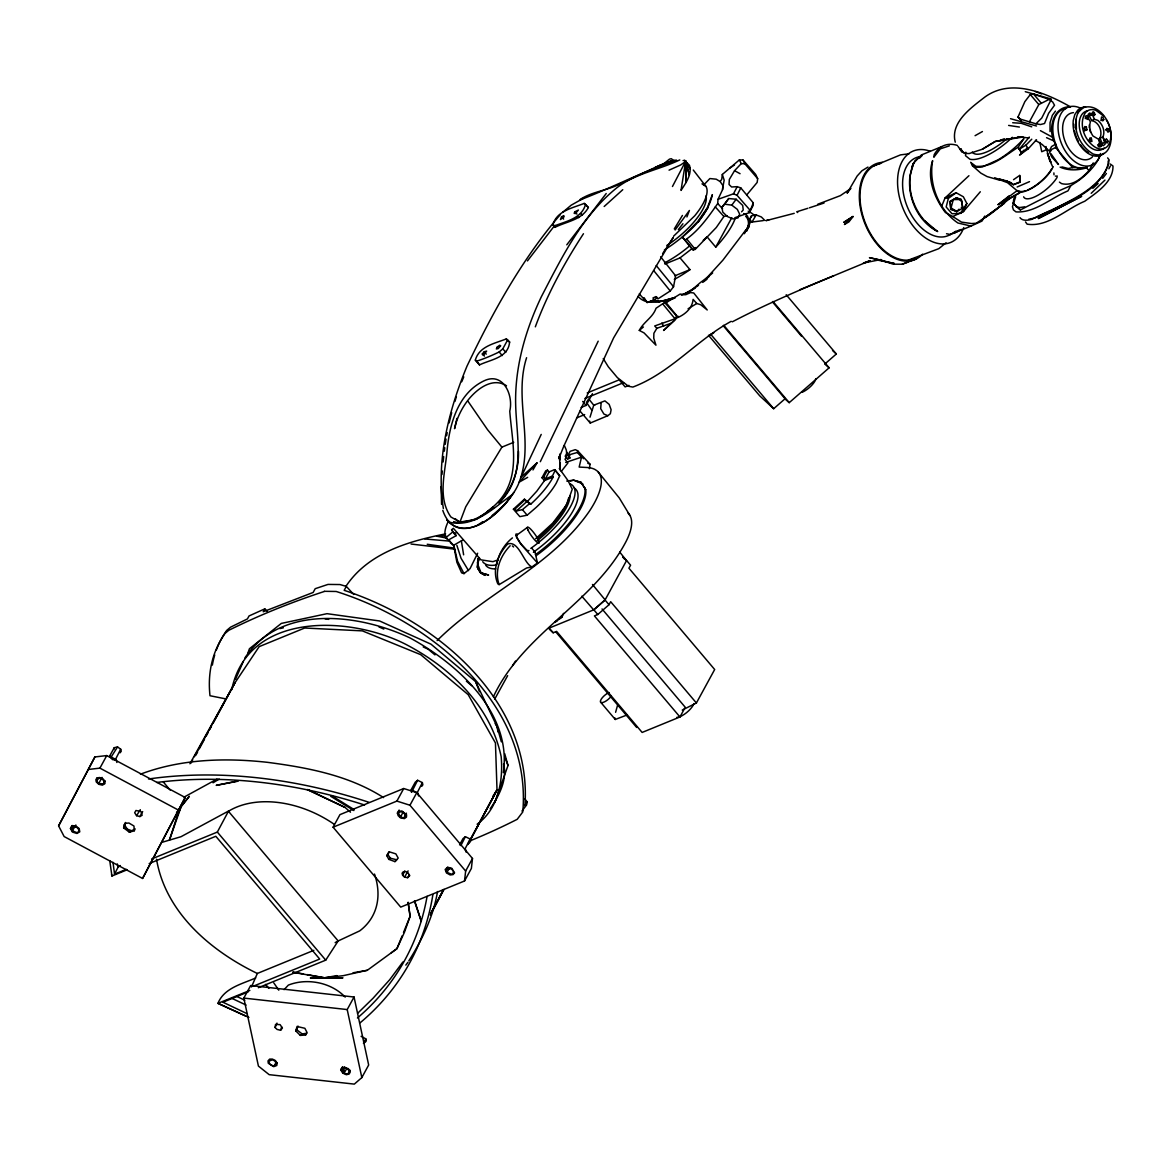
<?xml version="1.0" encoding="UTF-8"?>
<svg xmlns="http://www.w3.org/2000/svg" width="1172" height="1172" viewBox="0 0 1172 1172"><rect width="100%" height="100%" fill="white"/><g stroke="black" fill="none" stroke-linecap="round" stroke-linejoin="round"><path stroke-width="1.5" d="M1059.415 182.129L1061.568 183.623C1072.79 186.48 1081.815 178.1 1089.008 170.716L1086.576 167.845L1072.629 167.596L1055.635 147.54L1055.635 144.141C1047.006 131.747 1052.295 105.656 1070.549 106.886C1045.732 92.881 1011.026 77.806 984.744 97.144C971.134 107.736 950.096 122.474 955.253 142.193M1089.184 127.631L1090.37 121.727L1086.678 115.706L1085.404 116.175L1085.448 117.83L1087.469 119.441L1088.231 114.314L1089.711 113.01L1094.077 115.632L1095.029 114.416L1093.051 111.662L1092.289 114.49L1094.443 119.266L1097.915 120.394C1102.647 124.349 1105.445 131.176 1102.867 137.095L1104.61 142.09L1102.383 143.819L1101.343 146.471M559.718 454.106L559.674 460.127L559.484 456.362L558.927 458.311L563.673 446.444L613.63 337.858L673.197 237.491L666.458 247.79M231.719 689.693C247.849 611.418 350.076 615.461 406.391 644.659C450.737 667.908 490.614 706.042 501.162 756.629C503.33 781.138 498.217 808.958 477.136 824.209M722.685 189.688L722.831 185.498L720.179 181.572L716.195 179.184L709.88 178.554L703.64 185.059M441.155 486.541L441.566 504.385M411.431 792.199L411.533 789.782L417.906 793.18L418.507 795.949M563.527 613.381L562.077 616.941L554.81 622.42M746.798 194.845L757.156 182.451L757.669 178.657L744.821 163.728L741.246 163.641L734.551 170.673L729.336 179.463L729.043 184.487L731.592 186.993L737.203 186.656L740.807 187.916L753.288 202.873L753.127 205.466L749.377 212.63L734.917 217.714M441.99 474.44L442.24 470.983M601.133 402.802L600.694 408.676L603.902 414.053L607.872 415.679L610.348 413.716L611.11 409.746L609.176 404.384L604.913 400.883L593.75 405.19L590.014 417.173M664.421 249.885A52.681 18.679 -40.2 0 0 672.669 244.406C689.898 231.792 707.522 216.366 712.371 194.64L707.39 207.664L697.677 221.625L682.368 237.14L684.99 240.143C698.556 230.972 708.386 216.923 717.703 203.547L718.026 199.313L722.289 190.216L724.164 180.136L722.333 174.467L739.371 159.905L743.033 160.037L755.618 174.364L757.669 178.657M518.478 451.367C519.064 470.587 511.871 489.046 498.818 503.081C526.77 476.755 516.383 437.859 515.651 404.34C514.816 366.939 525.422 330.24 541.376 296.692C561.725 257.635 581.986 215.765 617.014 187.637C635.546 173.412 659.191 169.823 679.76 159.905M443.133 461.973L443.675 456.567M965.831 152.199L965.494 155.686L969.918 159.231A40.507 14.357 -40.2 0 0 1012.374 137.285M464.522 880.992L465.65 871.045L472.492 858.475L416.793 792.668L403.739 788.522L339.939 814.643L333.097 827.198L400.721 907.113L464.522 880.992L471.378 868.437L472.492 858.475M1103.599 116.028L1095.864 110.285A20.671 13.053 67.7 0 0 1085.257 112.864C1077.962 124.891 1084.994 142.325 1097.153 148.287A20.657 13.053 68 0 0 1107.818 145.914C1118.615 129.975 1098.853 97.642 1079.939 109.318C1070.109 124.393 1078.357 145.636 1093.33 154.074C1113.444 160.037 1114.66 131.381 1106.28 119.822M437.127 640.586C484.49 593.442 550.606 567.321 589.311 511.3A87.211 30.912 -40.2 0 0 596.695 470.587L594.819 469.401A87.827 31.131 -40.2 0 0 587.465 467.525L579.158 467.071L581.532 457.139L577.386 452.465L577.591 450.707L575.262 449.667L570.134 451.337L567.981 455.146L570.368 457.959L567.585 459.028L565.197 456.201L567.351 452.407M748.82 227.06L749.743 222.328L763.309 220.6M1020.006 181.85L1013.341 184.707L1011.246 182.876L999.057 179.008L1006.382 180.869L1013.341 184.707L1019.962 182.261L1019.713 175.419L1013.546 179.668M722.333 174.467L721.732 179.316L720.179 181.572M749.377 212.63L753.288 202.873M959.033 209.173L956.704 211.678L950.682 209.217L950.111 201.423L956.586 197.804L961.216 199.445L962.827 208.045L956.704 211.678L950.639 207.532L950.111 201.423L956.586 197.804L961.758 201.101M1102.383 143.819L1099.922 138.091L1102.867 137.095L1106.236 142.676L1107.35 142.94L1108.053 141.226L1106.602 139.204L1105.284 139.673L1105.05 144.185L1103.321 145.65L1099.014 143.116L1098.413 145.518L1099.995 147.057L1101.035 145.841L1098.662 139.321L1092.861 135.908L1089.638 130.121M275.112 1027.507L275.537 1024.431L280.108 1024.621L282.393 1028.078L280.591 1030.261L277.061 1029.426L275.112 1027.507L276.988 1023.112M444.291 451.235L444.789 447.763M445.272 444.305L446.019 439.104M496.884 564.406C498.276 554.195 504.473 544.174 512.428 537.889M524.88 798.923L527.107 801.78L526.624 804.9L521.965 811.068M669.066 170.16L680.536 165.018L685.444 161.648L686.103 182.48L685.693 161.018L689.341 175.067L685.371 160.593L690.249 168.871L684.507 160.403L685.693 161.018L681.02 190.435C685.635 183.14 692.3 174.482 689.473 165.267L684.507 160.403L683.086 160.549M96.793 781.109L97.086 779.263L98.741 778.223L101.188 778.633L103.356 780.113L104.162 782.149L103.473 783.892L98.741 783.526L96.793 781.109L98.404 777.974M589.355 468.712L590.073 464.244L577.591 450.707M748.981 226.943L749.743 222.328L747.531 216.19A63.991 22.678 -40.2 0 0 743.693 213.538M125.565 822.466L123.646 827.872L129.433 832.193L134.282 830.772L135.146 828.853M437.537 891.54C433.347 916.387 422.301 939.666 408.838 960.806M656.745 296.97L654.972 300.281L652.951 297.981L655.895 296.604L657.902 298.904L670.252 290.978L673.548 286.759L675.599 275.83L660.627 256.785M526.594 357.709C513.424 398.524 534.578 442.357 519.181 482.161C509.747 508.018 458.003 554.18 442.782 510.391M446.591 435.779L447.221 432.556M348.714 1073.288L349.197 1071.047L347.762 1069.084L345.418 1067.839L341.828 1069.333L343.997 1073.171L346.458 1073.889L348.714 1073.288L350.252 1070.3M113.889 749.406L114.27 747.692L117.537 746.93L120.687 749.201L121.273 751.223L120.086 752.805M477.868 563.234L478.674 559.689L477.341 567.233L480.447 572.639L485.179 575.393L480.725 573.005L478.279 568.918L477.883 558.443L477.341 567.233L481.018 572.918L488.607 575.056L480.447 572.639L478.279 568.918L478.073 566.076M456.919 418.375L454.546 428.674L456.216 422.36M615.608 712.283L617.556 705.31M449.14 422.931L451.689 412.676M984.744 216.468L981.975 221.069L971.031 226.079L957.92 223.002C938.42 209.788 928.517 183.755 932.634 160.667C926.451 178.51 934.611 198.171 945.423 212.542L952.748 216.527L963.472 211.502L966.841 203.459L963.355 196.779L956.162 192.75L948.368 198.376L946.17 206.961L952.001 213.758L960.381 213.348L963.472 211.502L980.305 191.769M296.604 1027.961L295.813 1030.95L300.325 1035.403L305.555 1035.023L307.064 1032.547L304.881 1028.298L296.999 1026.467L297.073 1030.012L302.2 1033.968L306.61 1033.221L305.555 1035.023M509.586 342.034C508.37 357.797 490.907 359.408 479.509 364.888L475.319 360.141C479.128 346.253 494.687 343.513 506.304 338.913L509.586 342.034L506.304 338.913M478.996 557.843L477.517 562.97L478.528 559.82M454.941 401.439L456.362 396.678M1107.35 167.801L1108.536 163.904L1108.126 161.047M746.667 230.84L749.333 222.621L746.769 230.957M280.591 1030.261L281.676 1026.95M1099.922 138.091C1102.911 131.616 1098.984 121.932 1091.674 120.57L1088.817 115.046L1092.289 114.49L1089.623 115.662M247.644 653.771L249.446 648.731L281.309 623.416L327.017 613.674L379.582 620.97L431.018 644.19L475.598 681.635L497.075 726.611L501.352 741.817M503.301 772.67C512.281 713.265 457.974 663.938 410.053 637.964C358.91 613.645 280.035 603.917 244.728 658.21M494.833 802.498L508.018 765.492L504.693 753.655M1018.043 116.98L1024.841 101.671L1030.291 94.536L1033.587 94.112L1050.976 99.957L1041.732 118.064L1035.931 123.807L1020.021 119.002L1018.043 116.98L1021.339 120.57M460.098 521.672L465.753 506.787L501.909 447.133L513.746 442.298M686.909 216.937L689.414 210.462L675.101 229.99M387.815 854.505L390.393 858.212L396.781 859.794L394.92 861.61L388.811 859.369L386.819 855.677L388.84 851.824M535.34 326.827C547.427 293.938 564.347 263.026 583.466 233.726M402.186 935.754L396.912 948.69L391.345 952.763M403.505 932.516L410.097 916.328L408.193 902.425M461.739 381.764L463.746 376.871M941.863 205.774L945.057 197.965L968.936 175.712M446.151 870.327L446.854 868.628L451.41 868.862L453.491 871.236L453.227 873.213L451.63 874.268L446.957 872.364L446.151 870.327L447.748 867.309M71.521 828.751L72.225 827.066L76.795 827.3L78.876 829.644L78.612 831.637L76.986 832.691L72.342 830.802L71.521 828.751L73.162 825.659M666.135 302.698L680.097 294.084L685.708 294.729L690.455 292.604L693.707 292.941L707.229 309.979L700.739 304.749L696.783 303.489L693.106 299.402C692.33 308.046 685.576 314.023 678.119 317.422L666.135 302.698L666.824 301.014L656.056 308.236C652.863 317.568 643.662 321.817 639.282 330.401L644.058 332.907L655.954 345.183L653.742 338.21L653.888 333.258L656.847 328.307L671.19 323.252L678.632 316.381M251.482 986.971L257.327 973.463L313.847 950.331M235.44 679.438L243.307 661.477M585.531 204.441C581.737 218.534 565.959 221.318 554.21 225.976L552.862 224.936C556.656 210.814 572.463 208.118 584.183 203.401L588.373 207.488C581.781 220.072 566.442 221.464 554.942 227.353L552.862 224.936M756.174 214.945L751.897 222.226L749.728 219.384L751.457 215.882L756.174 214.945L761.375 216.981L764.935 220.541M507.637 339.953L502.744 348.919L499.184 351.952A131.704 46.675 -40.2 0 1 476.652 361.181L475.319 360.141M1015.684 196.72L1012.462 206.712L1013.414 209.876L1015.978 211.883C1034.832 213.172 1051.108 197.819 1067.941 190.89L1070.754 185.718L1077.537 181.352A30.56 10.826 -40.2 0 0 1100.449 153.517M402.67 875.338L402.055 873.272L403.212 871.851L405.6 871.616L407.959 872.759L409.775 875.601L407.666 877.682L404.574 877.154L402.67 875.338L404.75 870.869M555.235 470.206L559.689 475.817L556.275 483.113A54.425 19.294 -40.2 0 1 536.161 507.417L527.151 515.197L519.855 516.647L513.409 509.19L524.397 499.213L530.784 504.136A54.659 19.367 -40.2 0 0 553.228 476.989L552.408 476.037L555.235 470.206L554.532 469.65L549.053 471.935L545.346 478.923L543.647 477.048L541.991 477.722L544.482 480.579L553.228 476.989M541.215 434.416L521.13 477.224L536.981 462.911L532.982 469.928M298.098 1026.159L295.813 1030.95L297.073 1030.012M540.307 461.709L598.189 341.184M274.351 1065.846L276.563 1063.678L274.79 1060.997L272.446 1059.766L268.827 1061.231L269.545 1063.824L271.831 1065.421L274.351 1065.846L275.874 1062.696M749.728 219.384L751.457 215.882M126.342 869.331L114.548 874.151L117.991 867.295L120.262 865.537M411.606 792.155L417.628 780.288L422.374 782.603L422.858 784.83L421.7 786.368M460.86 845.598L465.372 836.691L470.118 839.006L470.602 841.232L469.445 842.785M103.473 783.892L104.997 780.904M574.881 211.795L574.134 213.275L575.364 213.582L578.397 210.037L574.881 211.795L576.932 214.08M400.56 817.089L398.421 813.148L400.37 811.698L403.505 812.372L405.805 816.283L403.871 817.924L400.56 817.089L403.022 812.24M744.279 233.052L748.439 226.108L744.367 233.711M115.266 759.822L120.687 749.201M416.91 793.298L422.374 782.603M749.714 209.847L737.042 195.299L740.807 187.916M363.437 1043.329L365.752 1038.788L361.108 1036.356M464.654 849.7L470.118 839.006M151.613 858.973L217.333 832.076L228.423 811.273A91.577 63.156 28.6 0 1 334.035 824.165M718.026 199.313L733.482 193.82L737.203 186.656M672.464 186.495L685.444 161.648M58.6 825.879L94.888 756.951L106.755 755.574L185.176 797.473L142.574 878.458L64.152 836.559L58.6 825.879L94.888 756.951M142.574 878.458L185.176 797.473M430.329 915.024L443.998 889.387M467.95 844.499L497.016 790.001L495.448 742.975L468.199 694.674L420.704 654.665L362.338 630.873L304.676 628.016L259.144 646.651L234.766 683.1L189.923 763.763M430.666 913.882L443.587 889.738M469.445 841.481L497.016 790.001L492.958 796.081M430.813 913.252L442.84 890.837M467.789 844.426L497.016 790.001M98.741 783.526L102.037 777.402M195.87 755.178L197.599 751.985M199.328 748.776L204.514 739.166M206.243 735.957L207.971 732.764M209.7 729.555L211.429 726.347M213.157 723.139L234.766 683.1L194.449 756.702M403.871 817.924L406.45 813.163M342.239 1071.354L344.715 1066.784M88.047 769.506L99.913 768.129L106.755 755.574M267.231 611.506L264.813 608.854L263.231 611.755L313.158 592.446L315.195 588.696L327.999 584.418L339.968 584.55L346.326 586.396L353.724 594.468M346.326 586.396L344.172 590.336C435.794 620.193 532.571 700.534 524.91 805.809L527.107 801.78M243.82 998.09L250.662 985.52L354.047 997.006L368.667 1065.011L361.826 1077.581L354.325 1084.115L269.179 1074.665L258.426 1066.095L243.82 998.09L347.205 1009.561L354.047 997.006M581.107 407.46L586.073 405.424L592.461 393.704M333.097 827.198L396.883 801.091L403.739 788.522M465.65 871.045L409.951 805.237L416.793 792.668M703.229 240.377L707.009 236.773L715.755 247.116L731.797 217.699M602.042 608.957L685.239 707.258L679.95 716.971L642.139 732.441L556.597 631.386L553.199 632.777L549.214 628.075L593.823 609.806L605.045 600.02L626.595 560.494L630.58 565.197L628.925 568.2L714.671 669.505L696.402 702.995L682.265 710.056M679.95 716.971L594.409 615.901L597.808 614.509L609.015 604.723L610.671 601.705L696.402 702.995M1029.397 121.844L1038.817 104.572L1049.306 99.283L1052.734 102.067L1054.522 105.231L1048.603 113.318L1044.53 123.514L1040.472 124.54L1035.931 123.807M1089.008 170.716L1093.256 162.923M1106.529 169.31C1095.19 189.937 1072.277 199.372 1052.471 209.847M190.948 763.104L192.706 759.896M410.976 790.045L415.284 782.178L417.628 780.288M459.585 844.88L463.028 838.581L465.372 836.691M342.722 1073.083L340.7 1069.86L342.62 1067.209L348.362 1068.63L350.311 1071.75L349.227 1073.962L346.385 1074.724L342.722 1073.083L344.407 1070.007M494.701 699.142L507.637 675.658M1108.873 168.783L1110.455 165.911M109.304 756.643L114.27 747.692M543.647 477.048L547.485 470.118L549.053 471.935M493.412 696.725C522.668 633.847 592.05 603.932 624.925 543.618A83.593 29.622 -40.2 0 0 631.62 521.423A83.109 29.461 -40.2 0 0 629.877 515.402L619.226 497.895L598.247 472.052M404.574 877.154L408.09 870.899M139.864 816.562L142.12 815.287L140.977 811.507L135.967 810.497L134.677 812.723L136.567 815.683L139.864 816.562L142.676 811.581M397.396 813.119L398.846 811.317L401.923 810.98L406.581 814.774L406.464 817.104L404.413 818.598L400.546 817.939L398.158 815.683L397.396 813.119L399.125 810.057M567.585 459.028L569.782 455.146M70.452 828.487L71.961 826.114L75.741 825.996L79.169 828.545L79.769 831.798L76.942 833.468L72.415 832.076L70.452 828.487L72.195 825.44M477.649 553.228L470.06 568.625L464.009 573.635L461.622 572.859L456.89 562.296L453.901 546.504M656.847 328.307L654.708 325.963L675.028 318.799L676.654 315.986L664.378 302.215M541.991 477.722L545.771 470.778L547.485 470.118M446.957 872.364L449.594 867.881M407.666 877.682L409.336 874.854M721.879 207.341L724.648 204.177L731.797 205.144L737.32 209.363L739.708 214.242L737.979 217.904L733.071 218.959L727.285 216.498L722.772 212.073L721.879 207.341L728.706 198.537L736.163 199.24L742.696 205.422L743.224 209.978L741.568 211.839M674.296 228.892L682.426 215.443M343.997 1073.171L346.722 1068.674M72.342 830.802L75.872 825M340.7 1069.86L342.502 1066.916M136.567 815.683L140.303 809.691M111.032 757.215L117.537 746.93M698.131 222.255L708.108 207.532M984.89 216.146L983.337 218.578L976.203 223.237L971.485 223.544L961.523 222.123L952.748 216.527M258.323 987.732L325.728 960.146L338.166 940.955L359.687 930.89A91.577 63.156 28.6 0 0 374.498 874.063M960.381 213.348L966.841 203.459M662.59 253.679L664.524 250.735M512.603 665.491L515.534 661.081M727.065 215.677L723.886 216.512L716.282 227.515L695.23 249.372L693.15 249.988L682.368 237.14M1036.517 139.717L1028.225 148.815L1019.537 155.085L1027.375 147.877M724.648 204.177L728.706 198.537M386.819 855.677L389.529 851.898L395.858 853.875L398.187 858.065L394.92 861.61M544.482 480.579L536.82 491.156L526.961 501.982L524.397 499.213M731.797 205.144L736.163 199.24M402.875 961.992L389.675 979.748L373.121 998.178L357.592 1013.341M365.151 1042.377L366.338 1040.78L365.752 1038.788M1055.474 111.12L1052.353 115.296L1050.039 122.708L1050.053 131.616M513.775 492.474L504.37 505L492.108 515.577M405.82 965.113L407.929 962.315M345.813 586.469C368.096 552.891 408.325 541.288 445.624 533.875M745.875 229.902L722.89 260.169L703.669 281.28L709.001 276.636M1102.691 178.32L1106.397 173.471M527.444 260.916L554.825 225.302M566.779 244.816L606.217 193.526M1103.76 119.603L1102.793 120.863L1101.211 119.559L1101.563 116.98L1103.057 117.464L1103.76 119.603L1100.918 120.496M849.832 189.659L847.136 193.146L857.157 176.02L861.947 170.76L867.954 167.069M561.256 471.481L567.878 462.984L565.036 459.365L566.867 455.805L566.325 450.092L564.362 445.419M678.339 229.595L682.939 223.764M493.251 506.685C522.741 481.282 512.208 444.261 509.761 411.123C513.644 395.491 503.418 371.612 484.109 380.797C457.812 393.279 449.462 424.337 447.045 450.956C445.243 472.521 437.273 497.573 450.868 516.955L458.911 521.555C472.038 523.108 483.992 515.123 493.251 506.685L487.449 511.607L493.69 507.813L476.33 519.299L457.417 522.609L453.593 521.643M177.939 810.423L189.337 796.271L176.518 812.562M1023.845 150.177L1021.603 152.946L1018.131 147.291L1023.874 138.589A40.507 14.357 -40.2 0 1 997.885 159.905L982.151 167.025L976.203 167.376L972.482 165.794L970.68 162.278M1029.294 137.051L1019.347 149.21L1021.603 152.946L1023.962 150.851M919.786 157.986L921.983 155.495L915.112 160.564L912.08 166.717L913.647 163.084L921.353 154.968L941.849 146.573M561.549 216.82L560.436 219.574L564.098 216.761L563.791 215.604L561.549 216.82L563.629 219.076M482.381 353.841L484.256 351.747L486.644 351.102L483.977 354.427L482.468 354.764L482.381 353.841L484.432 356.098M536.981 462.911L519.181 482.161L527.664 477.356M662.649 164.578L669.476 159.143L671.336 158.689L672.728 159.788M604.166 206.506L622.757 189.703M284.049 989.666L288.371 985.095C307.123 977.697 331.149 982.385 345.198 997.094M560.421 214.491C521.628 259.598 492.562 312.675 466.998 366.147C448.612 410.61 435.852 460.567 443.368 508.589M971.749 163.216L975.88 166.292C992.274 167.728 1005.137 155.246 1018.131 147.291L1019.347 149.21L1025.954 145.108L1031.77 139.19M1077.757 112.878L1083.763 106.916M1091.205 193.307L1104.962 180.078M1000.771 180.151L1007.554 182.7L1019.669 192.911C1005.972 198.947 996.552 211.4 983.337 218.578L1004.594 203.064L983.982 218.124M693.15 249.988L695.67 247.585M671.19 323.252L663.586 330.475L674.808 320.103M490.16 808.783C498.759 796.242 507.652 779.951 503.55 763.998M513.409 509.19L515.138 508.897L525.159 499.638M562.663 212.322L571.189 205.188L584.183 197.863M535.663 538.724L552.818 523.034L566.867 504.429L572.258 489.163L567.878 480.403L559.278 468.507M515.138 508.897L516.383 510.992L526.887 501.528M956.074 231.089L950.404 234.503L946.522 233.741M1092.817 188.311L1098.135 183.55M708.474 335.265L759.778 395.887L773.681 408.706L785.064 398.773L723.256 325.743M824.956 363.921L836.325 353.988L786.192 294.743M785.225 399.154L789.225 402.655L829.117 367.818L772.978 301.482M1104.61 142.09L1105.401 141.402M516.383 510.992L522.434 509.644L529.978 503.315M639.282 330.401L643.413 326.988M448.422 521.203A54.659 19.367 -40.2 0 0 446.547 538.622L445.58 537.875L452.963 531.795L451.601 529.759L453.374 528.294L480.945 559.864L492.929 561.666L498.012 559.85M510.157 545.727C500.444 555.704 494.145 570.881 499.14 584.623L526.55 567.995L532.044 566.882L537.465 562.97L534.974 551.836L531.883 548.408M946.068 242.765L938.801 248.669L908.315 260.125M1009.414 195.621L998.119 204.631L1019.669 192.911M1089.022 140.01L1091.352 138.208L1091.938 141.431L1090.736 141.534L1089.579 139.776L1089.901 137.988L1091.352 138.208M673.534 236.246L694.776 215.736A51.553 18.269 -40.2 0 0 705.94 186.392L693.282 170.028M664.92 264.066L680.038 257.884L691.92 248.698L684.99 240.143M957.905 146.266L961.963 151.803L964.79 153.356L969.141 153.561L982.341 149.24L995.233 141.46L1021.984 137.183L1018.38 136.743M300.325 1035.403L302.2 1033.968M559.615 618.787L562.077 616.941M133.93 829.454L129.433 832.193L124.203 824.531M1020.431 209.978L1013.004 203.137L1020.431 209.978C1036.619 201.408 1053.994 192.706 1070.754 185.718M388.811 859.369L390.393 858.212M516.574 535.282L527.327 527.444M292.897 972.335L324.527 977.8L342.986 977.858L310.316 977.931L324.527 977.8L343.293 975.661L367.319 970.284L396.912 948.69L404.457 932.253L410.097 916.328L408.09 902.411M457.417 522.609L458.911 521.555M695.055 288.253L684.199 294.509M731.182 321.318C696.373 340.32 670.413 372.93 632.851 387.068L628.441 386.262L617.366 377.604L608.312 366.792L603.243 358.588M730.156 167.86L734.522 164.93M850.945 188.472L840.339 195.651L817.719 204.265M478.352 524.646L482.937 521.628M452.963 531.795L456.23 535.619L448.598 539.896L445.58 537.875M463.013 539.911L453.549 545.332L450.282 542.577M688.081 308.778L696.783 303.489M709.236 335.558L713.748 332.833M982.341 149.24L995.233 141.46L1020.724 136.875L1028.884 138.106M213.055 782.779L219.208 779.058M451.601 529.759L454.384 533.758L456.67 532.425M1055.635 144.141L1051.562 146.529L1049.277 151.056L1042.098 144.434L1035.506 140.391M959.048 230.151L953.495 233.389L961.406 229.39M1010.176 197.702L998.119 204.631L1017.296 190.553L1020.651 192.032A23.425 8.307 -40.2 0 0 1038.582 183.652A23.425 8.307 -40.2 0 0 1053.057 166.79M555.059 622.01L556.964 620.911M975.075 135.688L982.429 131.542M228.1 811.273L180.986 836.72L161.619 842.434M335.148 942.625L338.166 940.955L228.423 811.273M184.048 797.121L217.113 779.028M732.295 321.831C776.889 298.523 823.769 280.035 870.151 260.653L863.442 263.011L881.051 259.525M1103.98 140.508L1106.602 139.204M1083.69 128.451L1086.385 127.118L1086.927 129.77L1085.755 130.312L1084.437 129.14L1084.789 126.532L1086.385 127.118M635.795 176.415L662.356 164.168L673.739 160.183L676.742 160.344C643.501 170.936 612.648 187.579 580.081 199.885L580.36 199.313C593.164 191.08 609.059 190.391 622.2 182.759M625.555 181.294L634.33 177.119M1091.674 120.57L1094.443 119.266M956.162 192.75L945.057 197.965L948.368 198.376M1055.635 147.54L1051.929 149.254L1049.658 152.492L1051.841 157.165L1058.492 164.461L1050.962 153.722M1050.859 210.594L1034.817 218.007L1028.796 219.237M565.71 462.442L581.532 457.139M264.813 608.854L249.035 615.959L247.424 618.919L230.503 627.196L226.694 630.419A173.866 119.896 28.6 0 0 216.366 650.02M655.192 167.376L660.949 164.827M1017.135 187.007L1029.514 181.645M576.653 417.921L584.652 414.58M580.052 411.108L590.263 423.048L607.872 415.679M873.755 165.955L900.506 154.88L909.135 153.781M799.875 289.718L833.717 275.742M999.76 140.596L1004.345 138.721M674.852 275.816L689.986 269.633L680.038 257.884M1084.027 130.956L1086.927 129.77M950.404 234.503L971.031 226.079M587.201 392.942L619.168 379.845L625.145 386.907L628.925 385.354M584.872 398.509L623.519 382.687M111.53 874.546L111.941 876.011L127.118 869.8M149.166 863.574L215.809 836.295L319.692 959.048L253.137 986.282M255.672 977.975C242.121 983.967 223.984 987.981 217.963 1003.349L245.666 1016.021M248.215 991.878L222.929 1002.221L247.145 1013.692M545.346 478.923L552.408 476.037M627.372 714.861L615.256 719.462L600.562 702.087M249.841 990.428L217.963 1003.349L248.904 1017.428M1097.593 144.962L1100.64 144.332L1098.662 139.321M1085.257 118.562L1088.231 117.434M882.824 260.785L893.269 264.198L902.264 264.198L916.284 258.953M902.264 264.198L907.904 262.074M682.822 294.597L689.18 292.268L700.46 282.481A64.211 22.751 -40.2 0 0 712.679 272.944M1105.548 130.004L1108.536 128.935L1109.064 131.586L1107.892 132.128L1106.339 129.403L1106.925 128.349L1108.536 128.935M666.648 162.498L672.479 160.447M1098.208 146.822L1101.035 145.841M1105.123 142.208L1108.053 141.226M949.364 145.855L940.31 148.844L933.835 157.238L934.201 154.675A42.807 27.029 67.7 0 1 957.187 145.343M809.398 207.81L824.033 203.034M1091.469 113.406L1094.472 112.424M567.981 455.146L577.386 452.465M807.816 208.308L796.74 211.78L797.722 212.542M1092.201 115.296L1095.029 114.416M768.993 219.75L766.136 220.629L794.235 213.333M140.45 774.179C180.942 758.943 224.863 757.654 267.436 762.327C307.621 767.572 348.934 775.395 383.566 797.59M639.253 293.894L647.12 302.537L654.972 300.281M650.255 300.896L659.66 301.79L674.882 297.527C663.704 300.53 647.076 306.961 638.008 296.326M1086.576 167.845C1078.02 170.423 1068.381 170.848 1060.089 167.127M570.383 480.96L573.665 480.168L580.946 482.205L585.722 489.662A67.8 24.026 -40.2 0 1 536.263 555.601M279.844 628.588L283.331 627.84M1072.629 167.596L1068.263 168.519L1061.935 166.907M236.891 781.138L216.205 785.357L238.238 781.153M594.849 404.985L593.75 405.19L588.74 398.934L586.41 402.362L591.713 410.01M337.009 975.602L324.527 977.8L307.02 974.591M353.065 972.789L367.319 970.284M1024.665 206.843L1019.625 207.547L1015.963 206.712M566.765 481.077L573.665 480.168L582.821 483.948M445.741 535.736L436.599 536.146L446.986 538.138M1055.327 176.122L1057.334 176.093M116.262 759.705L112.541 759.646L109.89 756.306L116.262 759.705L116.863 762.474M324.248 591.303L336.188 591.479C430.329 621.145 532.132 703.508 522.785 811.947L517.218 819.301A980.495 713.968 37.7 0 1 470.778 840.544M1012.711 122.738L1021.208 123.28L1031.726 126.84M424.835 538.973L449.784 541.127M1018.204 136.67L1023.332 137.212M411.079 544.042L454.707 549.17M325.127 618.875L328.717 619.373M427.223 544.277L454.326 548.1M1008.623 125.419L1019.376 127.045M293 972.028L303.519 973.947M225.068 698.746L209.993 695.729A173.91 119.94 28.6 0 1 225.097 633.363L228.848 630.258A980.495 627.738 20.5 0 1 324.395 591.45M576.478 481.253L580.946 482.205L585.722 489.662M517.365 534.242L516.076 533.963L515.783 535.003L516.559 537.289L520.749 543.984L537.465 562.97M1025.266 91.68L1051.24 98.99M1010.528 118.694L1036.517 126.005M999.921 180.254L987.102 176.576L980.876 173.148L972.482 165.794M956.792 211.004L950.682 209.217L953.276 199.606L961.216 199.445L962.827 208.045L961.289 207.356M652.921 299.68L659.66 301.79M396.883 801.091L409.951 805.237M1035.374 91.533L1041.542 93.892M994.72 177.734L999.071 179.506M1006.382 180.869L1011.246 182.876M733.482 193.82L737.042 195.299M1046.567 137.695L1053.423 140.757M587.773 463.218L590.073 464.244M378.864 626.844L383.786 629.071M423.224 646.944L428.146 649.171L434.973 654.899M131.498 830.655L123.646 827.872L124.847 823.389L128.905 823.008L133.974 826.026L134.282 830.772M350.487 812.196L345.007 807.391L307.181 789.591M236.832 996.478L244.816 1000.199M1110.25 163.992L1112.99 165.999C1113.341 182.07 1096.391 192.735 1084.715 201.276C1066.183 208.865 1047.988 227.529 1027.097 224.145L1025.515 221.918M231.704 998.266L246.12 1005.063M307.621 789.532L345.007 807.391M559.689 475.817L554.532 469.65M481.018 572.918L478.498 566.193M576.961 216.659L578.719 217.596M99.913 768.129L178.32 810.028M1040.399 130.649L1052.368 137.153M734.551 170.673L740.074 173.705M528.235 502.7L530.784 504.136M257.327 973.463C210.784 950.961 165.56 912.666 156.521 859.237M353.856 810.541L330.694 796.271M499.14 584.623L497.822 583.861C491.83 570.061 497.763 554.385 507.652 544.042C518.918 539.838 524.016 564.245 532.044 566.882M332.482 796.198L354.076 809.559M701.999 183.872L705.94 186.392M580.536 213.597L582.484 214.886M446.752 519.958L450.341 522.419C474.85 527.532 493.632 507.71 511.886 494.921C499.624 513.922 467.218 542.533 446.752 519.958L448.905 521.613M588.373 207.488L584.183 203.401M506.509 385.778C491.229 375.934 473.605 391.492 465.269 403.915A43.613 25.242 -59.2 0 0 456.26 422.345M455.381 518.83L459.497 522.17M466.397 681.21L471.862 685.781M924.767 220.863L937.366 231.411M512.369 545.932L513.585 546.972M964.79 153.356L959.927 149.108L961.963 151.803L961.201 148.727M825.117 364.302L829.117 367.818M832.53 350.487L836.325 353.988M549.287 629.174L553.199 632.777M454.384 533.758L456.23 535.619M502.744 348.919L505.865 352.171M717.703 203.547L722.582 208.748M581.517 456.435L583.597 458.706M448.598 539.896L453.549 545.332M644.117 297.717L647.12 302.537M715.286 206.873L723.886 216.512M581.81 596.211L593.677 609.894L605.133 599.888L592.475 584.491M501.909 447.133L487.552 429.699L468.141 401.483M1033.587 94.112L1040.912 102.74M1030.291 94.536L1038.817 104.572M772.48 301.922L801.633 336.364M723.725 325.274L789.225 402.655M710.715 334.298L773.681 408.706M582.704 401.439L586.073 405.424M624.676 559.234L622.684 556.89L626.551 560.597L619.724 552.071M605.045 600.02L609.015 604.723M522.434 509.644L527.151 515.197M593.823 609.806L597.808 614.509M555.631 631.708L636.674 727.46M217.333 832.076L325.728 960.146M163.069 781.68L170.145 790.06M265.59 984.377L268.901 988.289M499.184 351.952L502.231 355.585M662.971 304.207L675.028 318.799M484.256 351.747L486.233 354.149M686.997 239.337L695.23 249.372M656.203 265.531L673.548 286.759M653.888 270.805L670.252 290.978M476.652 361.181L479.509 364.888M1107.628 157.883L1109.195 159.978C1102.486 194.039 1058.14 205.159 1031.931 219.31A38.823 13.756 -40.2 0 1 1020.021 217.626M273.794 982.898L278.804 990.179M468.536 570.647L461.079 558.326L456.86 545.346M495.214 723.593L497.075 726.611L497.997 731.958M1025.954 145.108L1028.225 148.815M661.872 323.018L663.616 325.963M464.009 573.635L457.578 561.227L453.754 545.039M554.21 225.976L554.942 227.353M739.371 159.905L741.246 163.641M743.033 160.037L744.821 163.728M1052.734 166.878L1049.423 159.744L1046.318 148.097M475.598 681.635L479.48 691.7M505.425 758.782L508.018 765.492M414.419 900.99L421.29 921.412M414.61 900.711L421.319 921.368M589.633 421.085L590.263 423.048M463.629 554.825L461.372 540.878M465.65 849.583L466.251 852.352M347.205 1009.561L361.826 1077.581M1039.842 142.457L1041.732 151.715L1046.288 149.796L1046.083 146.544M614.963 717.967L615.256 719.462M1089.345 124.891L1090.722 132.392M109.729 860.6L111.941 876.011M112.995 862.328L114.548 874.151M1053.877 172.914L1053.994 174.804M559.484 456.362L560.187 469.459M559.85 462.647L560.216 469.972M1075.999 119.31L1076.423 129.359M1019.713 175.419L1019.962 182.261M1092.451 156.887A24.7 15.602 67.7 0 1 1065.626 142.706A24.7 15.602 67.7 0 1 1073.479 112.629M1088.466 152.712A24.7 15.602 67.7 0 1 1080.291 144.552M1078.372 141.416A24.7 15.602 67.7 0 1 1076.775 138.135M1076.101 136.45A24.7 15.602 67.7 0 1 1074.534 131.132M1073.962 127.645A24.7 15.602 67.7 0 1 1073.757 124.247M1100.069 155.466A31.278 19.763 67.7 0 1 1073.728 160.798A31.278 19.763 67.7 0 1 1058.404 121.61A31.278 19.763 67.7 0 1 1081.829 108.835M1087.294 166.907A31.278 19.763 67.7 0 1 1056.895 147.145A31.278 19.763 67.7 0 1 1061.935 109.758M1063.224 109.201A31.278 19.763 67.7 0 1 1065.993 108.527M1103.819 153.415A25.681 16.218 67.7 0 1 1083.001 149.02A25.681 16.218 67.7 0 1 1073.288 120.379L1074.812 114.548L1077.713 110.227A25.681 16.218 67.7 0 1 1085.594 107.091M1104.141 148.024A20.744 13.097 67.7 0 1 1081.917 136.377A20.744 13.097 67.7 0 1 1087.631 110.813M1057.1 177.382A22.722 8.058 -40.2 0 1 1038.319 195.006A22.722 8.058 -40.2 0 1 1023.639 196.808M1013.868 204.397A35.175 12.467 -40.2 0 1 1014.908 195.958M1051.606 168.958A22.722 8.058 -40.2 0 1 1027.419 190.069M1025.764 190.684A22.722 8.058 -40.2 0 1 1019.347 191.241M915.303 258.323A50.704 32.025 67.7 0 1 864.614 221.098A50.704 32.025 67.7 0 1 880.524 163.553M951.371 233.829A42.148 26.619 67.7 0 1 907.04 206.14A42.148 26.619 67.7 0 1 920.723 156.55M963.765 227.588A49.4 31.19 67.7 0 1 923.653 236.598A49.4 31.19 67.7 0 1 897.708 177.543A49.4 31.19 67.7 0 1 930.216 151.261M1006.763 138.794A32.933 11.676 -40.2 0 1 972.262 152.067M815.888 378.746A12.247 4.336 -40.2 0 1 801.97 392.356M745.7 216.322A62.57 22.165 -40.2 0 1 747.604 229.375M706.936 279.244A62.57 22.165 -40.2 0 1 702.717 282.393M698.512 285.338A62.57 22.165 -40.2 0 1 681.401 295.256M675.028 297.981A62.57 22.165 -40.2 0 1 654.079 300.193M922.613 254.178A51.7 32.655 67.7 0 1 865.903 225.962A51.7 32.655 67.7 0 1 882.34 162.366M748.19 211.165A23.821 16.349 28.8 0 1 755.237 215.97M689.502 245.959A52.681 18.591 -40.2 0 1 664.524 262.865M734.99 219.003A62.57 22.165 -40.2 0 1 715.755 247.116M689.986 269.633A62.57 22.165 -40.2 0 1 674.31 279.39M706.057 195.9A46.104 16.335 -40.2 0 1 666.795 245.475M693.883 703.61A12.189 4.322 -40.2 0 1 686.572 712.649A12.189 4.322 -40.2 0 1 676.815 717.352M611.169 696.256A7.574 2.681 -40.2 0 1 603.053 702.438A7.574 2.681 -40.2 0 1 601.221 699.201A7.574 2.681 -40.2 0 1 609.074 692.535M628.06 513.131A82.948 29.403 -40.2 0 1 629.877 515.402M212.352 665.11A173.866 119.896 28.6 0 1 214.725 654.943M584.638 487.508A67.771 24.011 -40.2 0 1 535.428 554.664M574.177 487.962A58.922 20.891 -40.2 0 1 533.773 551.924M495.785 568.86A58.922 20.891 -40.2 0 1 485.721 565.226M533.407 552.334A4.937 1.743 -40.2 0 1 534.974 551.836M528.909 550.43A9.874 2.007 52.6 0 1 526.477 549.8L521.247 544.204A9.874 2.007 52.6 0 1 517.35 534.959M569.753 483.714A58.922 20.891 -40.2 0 1 530.784 548.393M496.547 564.919A58.922 20.891 -40.2 0 1 482.732 561.71M570.046 496.093A52.681 18.679 -40.2 0 1 537.069 540.863M568.669 497.836A52.681 18.679 -40.2 0 1 567.087 502.817M566.442 504.312A52.681 18.679 -40.2 0 1 537.377 538.622M117.991 867.295A180.781 124.671 28.6 0 1 117.303 863.911M427.091 896.36A422.799 291.579 28.6 0 1 357.445 1017.985M156.828 782.457A422.799 291.579 28.6 0 1 364.609 805.003M432.864 894.749A428.41 295.447 28.6 0 1 360.229 1022.717M148.492 778.999A428.395 295.432 28.6 0 1 368.946 802.293M909.985 175.815C907.157 197.453 917.91 221.596 937.703 231.514C914.951 218.095 903.231 187.916 913.647 163.084L909.985 175.815M277.046 1062.975L276.782 1065.48L273.706 1066.667L268.256 1063.224L268.007 1060.894L269.663 1059.092L272.431 1059.092L275.376 1060.528L277.046 1062.975M176.928 816.65L169.471 840.046L180.708 807.845L176.928 816.65M497.236 347.073L496.357 348.948L498.173 348.611L500.708 345.784L499.668 345.242L497.236 347.073M97.086 777.9L95.87 779.644L96.236 781.885L98.712 784.273L102.418 785.152L104.967 783.555L104.733 780.948L102.902 778.721L99.649 777.519L97.086 777.9M852.952 216.527L848.938 221.874L844.441 224.511L852.952 216.527L843.884 222.27L852.952 216.527M454.502 872.832L453.095 874.59L450.165 874.957L446.429 872.891L445.184 869.478L447.558 867.265L451.733 868.232L454.502 872.832M1081.551 196.339L1038.421 218.475L1081.551 196.339M878.37 259.759L874.678 259.51L894.339 263.495L869.448 257.664L882.15 260.374L878.37 259.759M1050.771 162.014L1047.446 153.635L1050.771 162.014M527.986 530.052A9.874 1.875 54 0 0 538.388 543.134A9.874 1.875 54 0 0 533.509 532.366A9.874 1.875 54 0 0 527.986 530.052"/></g></svg>
